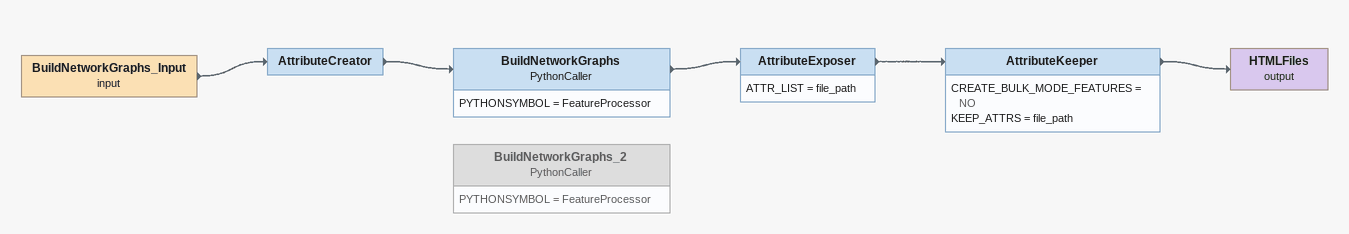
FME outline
BuildNetworkGraphs_Input (input)
    -> AttributeCreator
AttributeCreator
    -> BuildNetworkGraphs
BuildNetworkGraphs: PythonCaller
    PYTHONSYMBOL = FeatureProcessor
    -> AttributeExposer
AttributeExposer
    ATTR_LIST = file_path
    -> AttributeKeeper
AttributeKeeper
    CREATE_BULK_MODE_FEATURES = NO
    KEEP_ATTRS = file_path
    -> HTMLFiles (output)
HTMLFiles (output)
BuildNetworkGraphs_2: PythonCaller [off]
    PYTHONSYMBOL = FeatureProcessor
